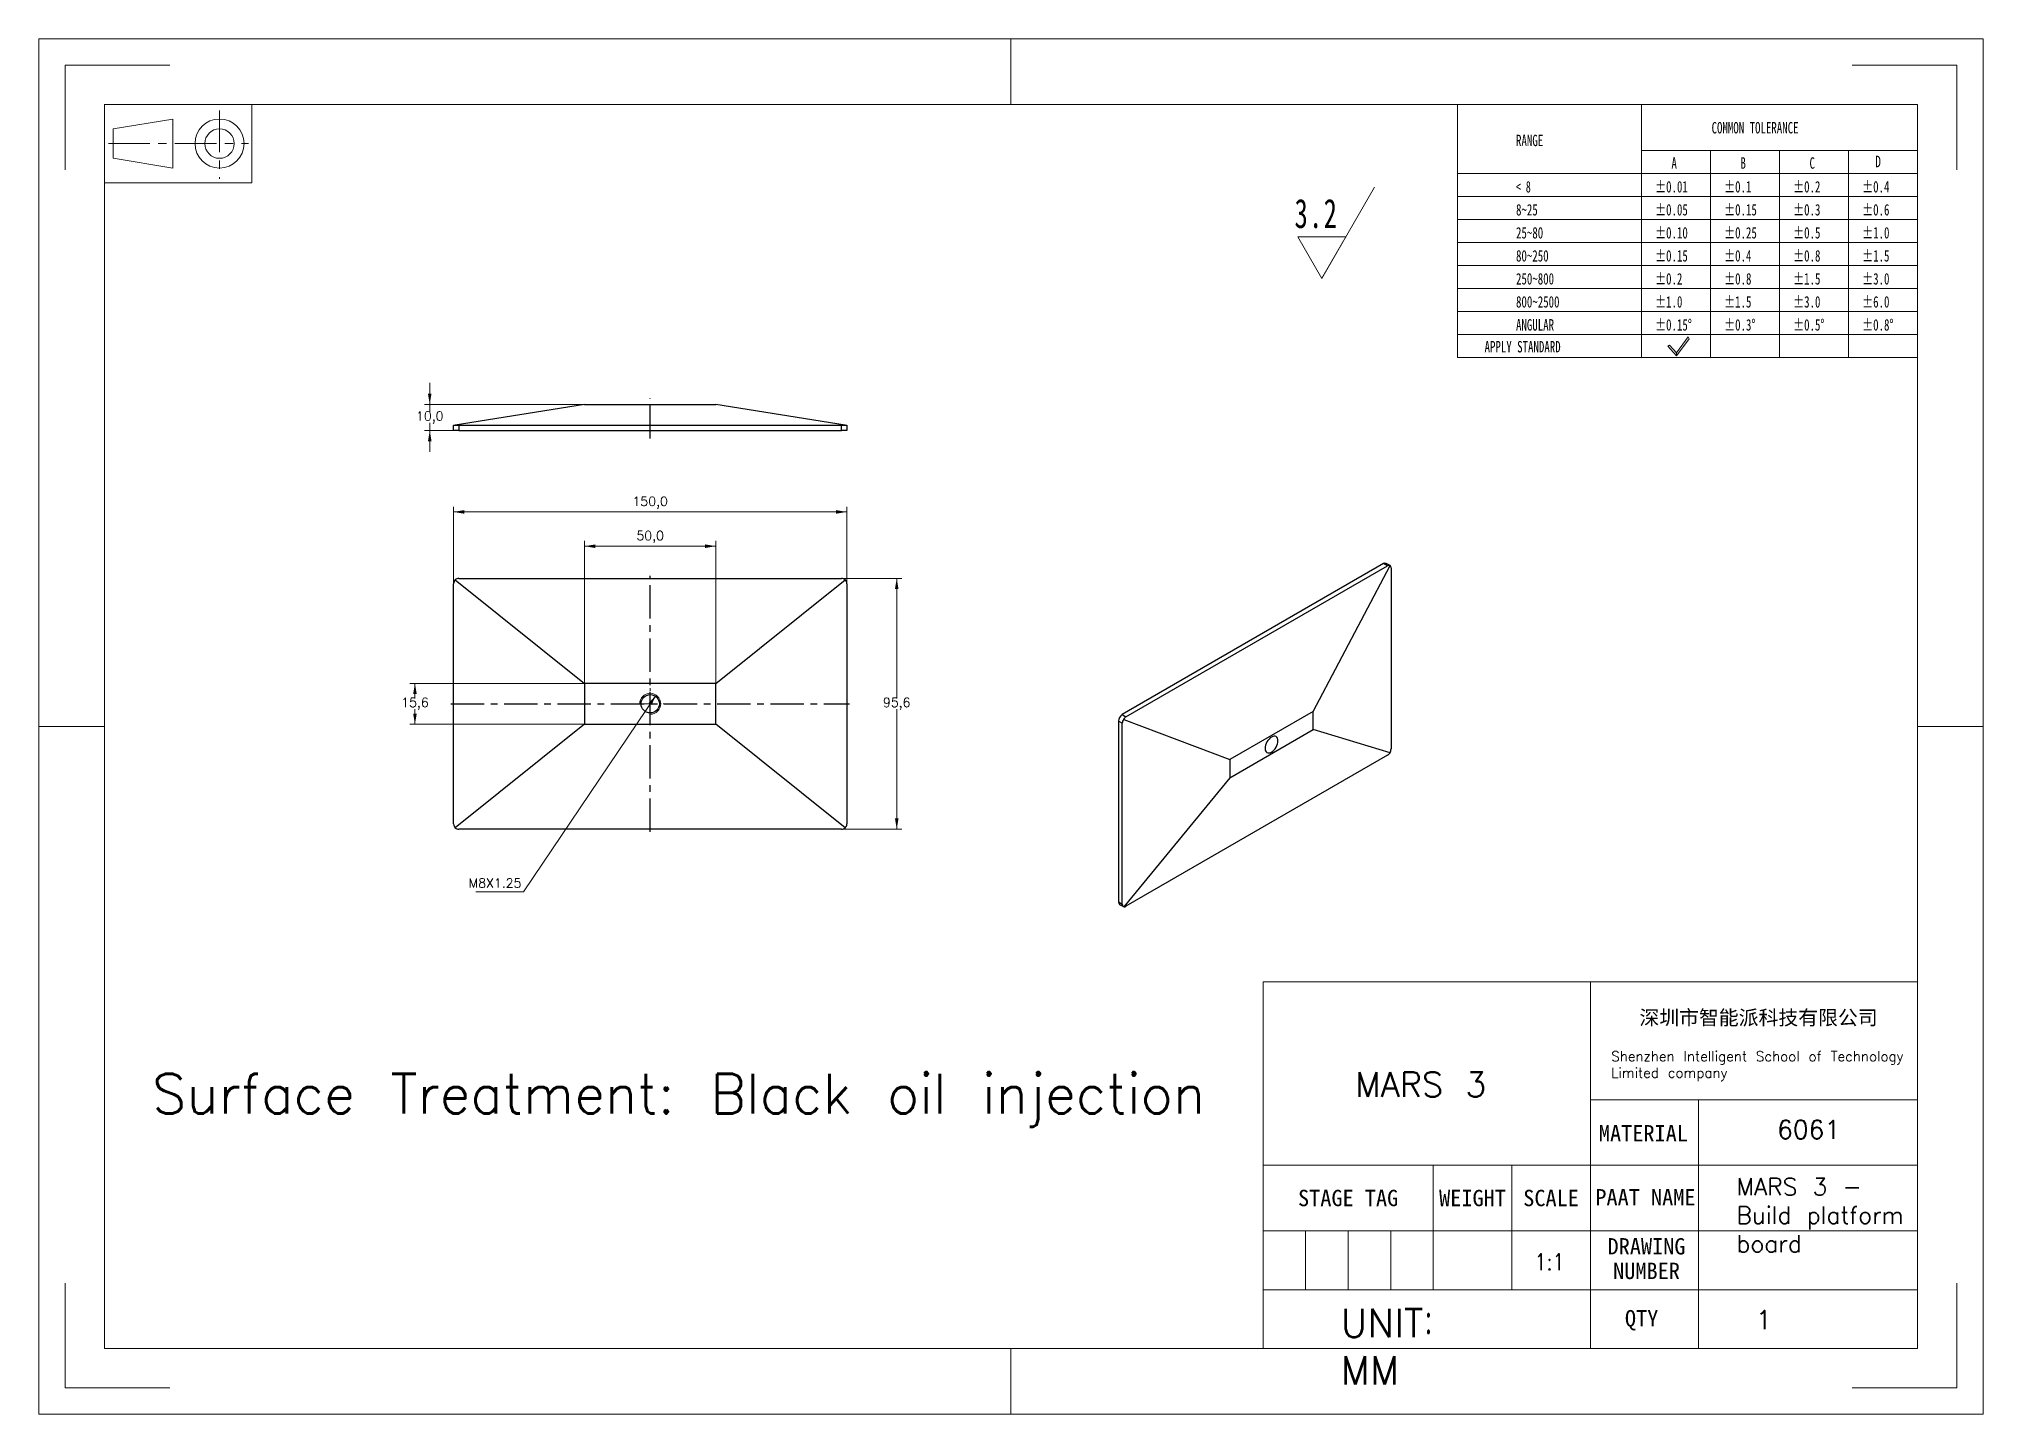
# Model space of a CAD drawing. Header units: millimetres. Extents: x 2994 to 3735, y 14 to 538.
import ezdxf

# ---------------------------------------------------------------- set-up
doc = ezdxf.new("R2010")
doc.units = ezdxf.units.MM
doc.linetypes.add('CENTER', pattern=[10.16, 6.35, -1.27, 1.27, -1.27])
doc.linetypes.add('CENTERX2', pattern=[20.32, 12.7, -2.54, 2.54, -2.54])
doc.layers.get('0').update_dxf_attribs({"lineweight": 18})
for name, color, linetype, lineweight in [('10', 7, 'Continuous', 18), ('DEFAULT_1', 7, 'CENTER', 18), ('中心线层', 1, 'CENTERX2', 25), ('尺寸线层', 3, 'Continuous', 18)]:
    doc.layers.add(name, color=color, linetype=linetype, lineweight=lineweight)
doc.styles.add('SLDTEXTSTYLE4', font='', dxfattribs={"width": 0.7})
doc.styles.add('SLDTEXTSTYLE5', font='', dxfattribs={"width": 0.633333})
doc.styles.get("Standard").update_dxf_attribs({"font": 'txt.shx', "bigfont": 'gbcbig.shx'})
doc.styles.add('TEXTSTYLE_2', font='')
doc.styles.add('TEXTSTYLE_3', font='')
doc.styles.add('标准', font='', dxfattribs={"width": 0.667})
doc.styles.get('SLDTEXTSTYLE4').set_extended_font_data('宋体')
doc.styles.get('SLDTEXTSTYLE5').set_extended_font_data('宋体')
doc.styles.get('TEXTSTYLE_2').set_extended_font_data('宋体')
doc.styles.get('TEXTSTYLE_3').set_extended_font_data('宋体')
doc.styles.get('标准').set_extended_font_data('宋体')
doc.dimstyles.new('ISO-25', dxfattribs={"dimtxt": 3.5, "dimasz": 2.5, "dimexe": 1.25, "dimexo": 0.625, "dimtad": 1, "dimtxsty": 'Standard', "dimcen": 2.5, "dimdle": 5, "dimadec": 0, "dimazin": 0, "dimtfac": 1, "dimtmove": 0, "dimatfit": 3, "dimfxl": 0, "dimarcsym": 0})

# ---------------------------------------------------------------- blocks, each defined once
blk = doc.blocks.new('*X3')
at = {"layer": '尺寸线层', "color": 0, "linetype": 'Continuous'}
for p, q in [((0, 0), (20.18, 34.95)), ((0, 0), (-9.17, 15.89)), ((-9.17, 15.89), (9.17, 15.89))]:
    blk.add_line(p, q, dxfattribs=at)
at = {"layer": '尺寸线层', "color": 0, "insert": (6.29, 24.78), "char_height": 11.121, "width": 24.4652, "attachment_point": 6, "line_spacing_factor": 1.15057, "style": '标准'}
blk.add_mtext('\\T1.1;3.2', dxfattribs=at)
blk = doc.blocks.new('SW_CENTERMARKSYMBOL_0_3')
at = {"layer": '10', "color": 0}
for p, q in [((-5, 0), (-6, 0)), ((0, 0), (-2.5, 0)), ((0, 5), (0, 6)), ((0, 0), (0, 2.5)), ((0, 0), (0, -2.5)), ((0, 0), (2.5, 0)), ((5, 0), (6, 0)), ((0, -5), (0, -6))]:
    blk.add_line(p, q, dxfattribs=at)
blk = doc.blocks.new('*X5')
at = {"layer": '尺寸线层', "linetype": 'Continuous'}
for points in [[(3151.69, 357.88), (3155.77, 358.56), (3155.77, 357.2)], [(3301.69, 357.88), (3297.61, 358.56), (3297.61, 357.2)]]:
    blk.add_hatch(color=0, dxfattribs=at).paths.add_polyline_path(points, flags=0)
at = {"layer": '尺寸线层', "color": 0, "linetype": 'Continuous'}
for p, q in [((3151.69, 330.51), (3151.69, 359.88)), ((3151.69, 357.88), (3301.69, 357.88)), ((3301.69, 330.51), (3301.69, 359.88))]:
    blk.add_line(p, q, dxfattribs=at)
at = {"layer": '尺寸线层', "color": 0, "insert": (3226.69, 361.4), "char_height": 3.5, "width": 18.5, "attachment_point": 5}
blk.add_mtext('150,0', dxfattribs=at)
blk = doc.blocks.new('*X6')
at = {"layer": '尺寸线层', "linetype": 'Continuous'}
for points in [[(3320.73, 332.51), (3321.41, 328.43), (3320.05, 328.43)], [(3320.73, 236.91), (3321.41, 240.99), (3320.05, 240.99)]]:
    blk.add_hatch(color=0, dxfattribs=at).paths.add_polyline_path(points, flags=0)
at = {"layer": '尺寸线层', "color": 0, "linetype": 'Continuous'}
for p, q in [((3299.69, 332.51), (3322.73, 332.51)), ((3320.73, 286.71), (3320.73, 332.51)), ((3320.73, 282.71), (3320.73, 236.91)), ((3299.69, 236.91), (3322.73, 236.91))]:
    blk.add_line(p, q, dxfattribs=at)
at = {"layer": '尺寸线层', "color": 0, "insert": (3320.73, 284.71), "char_height": 3.5, "width": 15, "attachment_point": 5}
blk.add_mtext('95,6', dxfattribs=at)
blk = doc.blocks.new('*X7')
at = {"layer": '尺寸线层', "linetype": 'Continuous'}
for points in [[(3142.6, 398.9), (3143.28, 402.98), (3141.92, 402.98)], [(3142.6, 388.9), (3143.28, 384.82), (3141.92, 384.82)]]:
    blk.add_hatch(color=0, dxfattribs=at).paths.add_polyline_path(points, flags=0)
at = {"layer": '尺寸线层', "color": 0, "linetype": 'Continuous'}
for p, q in [((3142.6, 395.9), (3142.6, 407.06)), ((3201.69, 398.9), (3140.6, 398.9)), ((3151.69, 388.9), (3140.6, 388.9)), ((3142.6, 391.9), (3142.6, 380.74))]:
    blk.add_line(p, q, dxfattribs=at)
at = {"layer": '尺寸线层', "color": 0, "insert": (3142.6, 393.9), "char_height": 3.5, "width": 14, "attachment_point": 5}
blk.add_mtext('10,0', dxfattribs=at)
blk = doc.blocks.new('*X8')
at = {"layer": '尺寸线层', "linetype": 'Continuous'}
for points in [[(3201.69, 344.81), (3205.77, 345.49), (3205.77, 344.13)], [(3251.69, 344.81), (3247.61, 345.49), (3247.61, 344.13)]]:
    blk.add_hatch(color=0, dxfattribs=at).paths.add_polyline_path(points, flags=0)
at = {"layer": '尺寸线层', "color": 0, "linetype": 'Continuous'}
for p, q in [((3201.69, 292.51), (3201.69, 346.81)), ((3201.69, 344.81), (3251.69, 344.81)), ((3251.69, 292.51), (3251.69, 346.81))]:
    blk.add_line(p, q, dxfattribs=at)
at = {"layer": '尺寸线层', "color": 0, "insert": (3226.69, 348.33), "char_height": 3.5, "width": 15, "attachment_point": 5}
blk.add_mtext('50,0', dxfattribs=at)
blk = doc.blocks.new('*X9')
at = {"layer": '尺寸线层', "linetype": 'Continuous'}
for points in [[(3136.96, 292.51), (3137.64, 288.43), (3136.28, 288.43)], [(3136.96, 276.91), (3137.64, 280.99), (3136.28, 280.99)]]:
    blk.add_hatch(color=0, dxfattribs=at).paths.add_polyline_path(points, flags=0)
at = {"layer": '尺寸线层', "color": 0, "linetype": 'Continuous'}
for p, q in [((3201.69, 292.51), (3134.96, 292.51)), ((3136.96, 286.71), (3136.96, 292.51)), ((3136.96, 282.71), (3136.96, 276.91)), ((3201.69, 276.91), (3134.96, 276.91))]:
    blk.add_line(p, q, dxfattribs=at)
at = {"layer": '尺寸线层', "color": 0, "insert": (3136.96, 284.71), "char_height": 3.5, "width": 13.5, "attachment_point": 5}
blk.add_mtext('15,6', dxfattribs=at)
blk = doc.blocks.new('*X10')
at = {"layer": '尺寸线层', "linetype": 'Continuous'}
blk.add_hatch(color=0, dxfattribs=at).paths.add_polyline_path([(3228.93, 288.03), (3227.21, 284.27), (3226.08, 285.03)], flags=0)
at = {"layer": '尺寸线层', "color": 0, "linetype": 'Continuous'}
for p, q in [((3228.93, 288.03), (3178.4, 213.08)), ((3178.4, 213.08), (3160.15, 213.08))]:
    blk.add_line(p, q, dxfattribs=at)
at = {"layer": '尺寸线层', "color": 0, "linetype": 'Continuous', "insert": (3167.52, 216.36), "char_height": 3.5, "width": 29.5, "attachment_point": 5}
blk.add_mtext('M8X1.25', dxfattribs=at)
blk = doc.blocks.new('96_1')
at = {"color": 7, "linetype": 'Continuous'}
for p, q in [((-11.25, 6), (-11.25, -6)), ((11.25, -6), (11.25, 6)), ((-9.93, 2.25), (-0.82, 3.75)), ((-0.82, 0), (-0.82, 3.75)), ((-9.93, 0), (-9.93, 2.25)), ((-9.93, 0), (-9.93, -2.25)), ((-0.82, 0), (-0.82, -3.75)), ((-9.93, -2.25), (-0.82, -3.75)), ((-11.25, -6), (11.25, -6))]:
    blk.add_line(p, q, dxfattribs=at)
for radius in [3.75, 2.25]:
    blk.add_circle((6.34, 0), radius, dxfattribs=at)
at = {"layer": 'DEFAULT_1', "color": 1, "linetype": 'CENTER'}
for p, q in [((6.34, 5.05), (6.34, -5.36)), ((-10.64, 0), (10.74, 0))]:
    blk.add_line(p, q, dxfattribs=at)

msp = doc.modelspace()

# ---------------------------------------------------------------- linework, layer by layer
at = {"color": 7, "linetype": 'Continuous'}
for p, q in [((2993.51, 13.87), (2993.51, 538.25)), ((2993.51, 538.25), (3735.14, 538.25)), ((3364.32, 513.28), (3364.32, 538.25)), ((3735.14, 13.87), (3735.14, 538.25)), ((3003.49, 488.31), (3003.49, 528.27)), ((3003.49, 528.27), (3043.45, 528.27)), ((3685.2, 528.27), (3725.15, 528.27)), ((3725.15, 488.31), (3725.15, 528.27)), ((3018.48, 38.84), (3018.48, 513.28)), ((3018.48, 513.28), (3710.17, 513.28)), ((3710.17, 38.84), (3710.17, 513.28)), ((2993.51, 276.06), (3018.48, 276.06)), ((3710.17, 276.06), (3735.14, 276.06)), ((3003.49, 23.86), (3003.49, 63.81)), ((3725.15, 23.86), (3725.15, 63.81)), ((3018.48, 38.84), (3710.17, 38.84)), ((3364.32, 13.87), (3364.32, 38.84)), ((3003.49, 23.86), (3043.45, 23.86)), ((3685.2, 23.86), (3725.15, 23.86)), ((2993.51, 13.87), (3735.14, 13.87))]:
    msp.add_line(p, q, dxfattribs=at)
for p, q in [((3534.64, 513.28), (3534.64, 416.74)), ((3604.85, 513.28), (3604.85, 416.74)), ((3604.85, 495.73), (3710.17, 495.73)), ((3631.18, 495.73), (3631.18, 416.74)), ((3657.51, 495.73), (3657.51, 416.74)), ((3683.84, 495.73), (3683.84, 416.74)), ((3534.64, 486.95), (3710.17, 486.95)), ((3534.64, 478.18), (3710.17, 478.18)), ((3534.64, 469.4), (3710.17, 469.4)), ((3534.64, 460.62), (3710.17, 460.62)), ((3534.64, 451.85), (3710.17, 451.85)), ((3534.64, 443.07), (3710.17, 443.07)), ((3534.64, 434.3), (3710.17, 434.3)), ((3534.64, 425.52), (3710.17, 425.52)), ((3622.68, 424.61), (3618.16, 418.49)), ((3618.22, 417.38), (3623.04, 423.91)), ((3623.04, 423.91), (3622.68, 424.61)), ((3534.64, 416.74), (3710.17, 416.74)), ((3615.45, 421.5), (3614.93, 421.03)), ((3614.93, 421.03), (3618.22, 417.38)), ((3618.16, 418.49), (3615.45, 421.5)), ((3618.22, 417.38), (3618.16, 418.49)), ((3618.16, 418.49), (3618.22, 417.38))]:
    msp.add_line(p, q)
at = {"color": 7, "linetype": 'Continuous', "lineweight": 25}
for p, q in [((3201.69, 398.9), (3152.34, 391.01)), ((3201.69, 398.9), (3251.69, 398.9)), ((3301.04, 391.01), (3251.69, 398.9)), ((3151.69, 388.9), (3151.69, 390.9)), ((3153.69, 388.9), (3151.69, 388.9)), ((3153.69, 390.9), (3153.69, 388.9)), ((3299.69, 390.9), (3153.69, 390.9)), ((3153.69, 388.9), (3299.69, 388.9)), ((3299.69, 388.9), (3299.69, 390.9)), ((3301.69, 388.9), (3299.69, 388.9)), ((3301.69, 390.9), (3301.69, 388.9)), ((3506.47, 338.16), (3406.77, 280.6)), ((3408.18, 279.78), (3507.88, 337.34)), ((3479.6, 281.82), (3508.91, 337.42)), ((3507.88, 337.34), (3506.47, 338.16)), ((3508.95, 337.4), (3507.47, 338.26)), ((3509.3, 336.52), (3509.3, 267.53)), ((3151.69, 238.91), (3151.69, 330.51)), ((3152.34, 331.99), (3201.69, 292.51)), ((3153.69, 332.51), (3299.69, 332.51)), ((3251.69, 292.51), (3301.04, 331.99)), ((3301.69, 330.51), (3301.69, 238.91)), ((3201.69, 292.51), (3201.69, 276.91)), ((3251.69, 292.51), (3201.69, 292.51)), ((3251.69, 276.91), (3251.69, 292.51)), ((3201.69, 276.91), (3152.34, 237.43)), ((3201.69, 276.91), (3251.69, 276.91)), ((3301.04, 237.43), (3251.69, 276.91)), ((3406.77, 277.33), (3405.35, 278.15)), ((3405.35, 278.15), (3405.35, 209.15)), ((3406.77, 280.6), (3408.18, 279.78)), ((3406.77, 208.34), (3406.77, 277.33)), ((3407.3, 278.76), (3447.78, 263.45)), ((3479.6, 281.82), (3447.78, 263.45)), ((3447.78, 256.51), (3479.6, 274.88)), ((3479.6, 274.88), (3479.6, 281.82)), ((3508.91, 266.01), (3479.6, 274.88)), ((3507.88, 265.08), (3408.18, 207.52)), ((3447.78, 263.45), (3447.78, 256.51)), ((3447.78, 256.51), (3407.3, 207.35)), ((3299.69, 236.91), (3153.69, 236.91)), ((3405.35, 209.15), (3406.77, 208.34)), ((3405.77, 208.24), (3407.25, 207.38))]:
    msp.add_line(p, q, dxfattribs=at)
at = {"color": 2, "linetype": 'Continuous'}
for p, q in [((3460.46, 108.76), (3460.46, 178.67)), ((3460.46, 108.76), (3460.46, 178.67)), ((3460.46, 178.67), (3585.31, 178.67)), ((3585.31, 83.79), (3585.31, 178.67)), ((3585.31, 133.73), (3585.31, 178.67)), ((3585.31, 178.67), (3710.17, 178.67)), ((3585.31, 108.76), (3585.31, 178.67)), ((3710.17, 133.73), (3710.17, 178.67)), ((3585.31, 133.73), (3710.17, 133.73)), ((3626.57, 133.73), (3626.57, 38.84)), ((3710.17, 83.79), (3710.17, 133.73)), ((3460.46, 38.84), (3460.46, 108.76)), ((3460.46, 108.76), (3585.31, 108.76)), ((3460.46, 83.79), (3460.46, 108.76)), ((3460.46, 108.76), (3525.38, 108.76)), ((3525.38, 83.79), (3525.38, 108.76)), ((3525.38, 83.79), (3525.38, 108.76)), ((3525.38, 108.76), (3585.31, 108.76)), ((3555.35, 83.79), (3555.35, 108.76)), ((3585.31, 108.76), (3710.17, 108.76)), ((3585.31, 83.79), (3585.31, 108.76)), ((3460.46, 61.31), (3460.46, 83.79)), ((3460.46, 83.79), (3525.38, 83.79)), ((3460.46, 83.79), (3525.38, 83.79)), ((3460.46, 83.79), (3525.38, 83.79)), ((3460.46, 83.79), (3460.46, 61.31)), ((3476.69, 83.79), (3476.69, 61.31)), ((3492.92, 83.79), (3492.92, 61.31)), ((3509.15, 83.79), (3509.15, 61.31)), ((3525.38, 61.31), (3525.38, 83.79)), ((3525.38, 61.31), (3525.38, 83.79)), ((3525.38, 83.79), (3585.31, 83.79)), ((3525.38, 83.79), (3585.31, 83.79)), ((3525.38, 83.79), (3525.38, 61.31)), ((3555.35, 61.31), (3555.35, 83.79)), ((3585.31, 38.84), (3585.31, 83.79)), ((3585.31, 83.79), (3710.17, 83.79)), ((3585.31, 83.79), (3710.17, 83.79)), ((3585.31, 61.31), (3585.31, 83.79)), ((3710.17, 38.84), (3710.17, 83.79)), ((3460.46, 38.84), (3460.46, 61.31)), ((3460.46, 61.31), (3585.31, 61.31)), ((3460.46, 61.31), (3525.38, 61.31)), ((3460.46, 61.31), (3525.38, 61.31)), ((3525.38, 61.31), (3585.31, 61.31)), ((3585.31, 38.84), (3585.31, 61.31)), ((3585.31, 61.31), (3710.17, 61.31)), ((3260.69, 38.84), (3320.62, 38.84)), ((3320.62, 38.84), (3360.58, 38.84)), ((3360.58, 38.84), (3420.51, 38.84)), ((3420.51, 38.84), (3460.46, 38.84)), ((3460.46, 38.84), (3585.31, 38.84)), ((3585.31, 38.84), (3710.17, 38.84))]:
    msp.add_line(p, q, dxfattribs=at)
at = {"color": 7, "linetype": 'Continuous', "lineweight": 25}
for points in [[(3151.69, 390.9), (3151.73, 390.91), (3151.86, 390.93), (3152.07, 390.96), (3152.34, 391.01)], [(3301.04, 391.01), (3301.31, 390.96), (3301.52, 390.93), (3301.65, 390.91), (3301.69, 390.9)], [(3466.16, 270.59), (3466.12, 271.12), (3465.98, 271.58), (3465.75, 271.94), (3465.44, 272.19), (3465.06, 272.33), (3464.64, 272.35), (3464.17, 272.25), (3463.69, 272.02), (3463.21, 271.69), (3462.74, 271.26), (3462.31, 270.75), (3461.94, 270.17), (3461.63, 269.56), (3461.4, 268.94), (3461.26, 268.32), (3461.21, 267.73), (3461.26, 267.2), (3461.4, 266.75), (3461.63, 266.39), (3461.94, 266.13), (3462.31, 265.99), (3462.74, 265.98), (3463.21, 266.08), (3463.69, 266.31), (3464.17, 266.64), (3464.64, 267.07), (3465.06, 267.58), (3465.44, 268.15), (3465.75, 268.76), (3465.98, 269.39), (3466.12, 270.01), (3466.16, 270.59)]]:
    msp.add_lwpolyline(points, dxfattribs=at)
msp.add_circle((3226.69, 284.71), 3.5, dxfattribs=at)
for centre, radius, start, end in [((3507.06, 337.34), 1.01, 65.69288, 125.61758), ((3153.69, 330.51), 2, 132.35531, 180), ((3153.69, 330.51), 2, 90, 132.35531), ((3299.69, 330.51), 2, 47.64469, 90), ((3299.69, 330.51), 2, 0, 47.64469), ((3408.42, 278.01), 3.07, 122.60548, 177.39452), ((3153.69, 238.91), 2, 180, 227.64469), ((3153.69, 238.91), 2, 227.64469, 270), ((3299.69, 238.91), 2, 270, 312.35531), ((3299.69, 238.91), 2, 312.35531, 0), ((3406.33, 209.04), 0.986, 173.70115, 234.98667)]:
    msp.add_arc(centre, radius, start, end, dxfattribs=at)
at = {"color": 6}
msp.add_arc((3226.69, 284.71), 4, 270, 180, dxfattribs=at)
at = {"color": 7, "linetype": 'Continuous', "lineweight": 25}
for centre, major_axis, ratio, start_param, end_param in [((3153.69, 391.3), (2, 0), 0.2, 3.973149, 4.712389), ((3299.69, 391.3), (2, 0), 0.2, 4.712389, 5.451629), ((3508.17, 335.54), (0.62, 1.93), 0.675889, 6.183517, 6.922756), ((3508.11, 335.58), (0.79, 1.85), 0.479668, 5.440033, 6.27159), ((3408.41, 278.02), (1.28, 1.56), 0.65968, 1.63329, 2.464846), ((3408.46, 277.99), (0.62, 1.93), 0.675889, 0.639571, 1.378811), ((3508.11, 266.58), (0.79, 1.85), 0.479668, 4.608476, 5.440033), ((3508.17, 266.55), (1.25, 1.58), 0.454258, 3.993198, 4.732438), ((3408.41, 209.02), (1.28, 1.56), 0.65968, 2.464846, 3.296403), ((3408.46, 208.99), (1.25, 1.58), 0.454258, 3.253959, 3.993198)]:
    msp.add_ellipse(centre, major_axis=major_axis, ratio=ratio, start_param=start_param, end_param=end_param, dxfattribs=at)
at = {"layer": '中心线层'}
for p, q in [((3226.69, 385.9), (3226.69, 401.27)), ((3226.69, 235.91), (3226.69, 333.51)), ((3150.69, 284.71), (3302.69, 284.71))]:
    msp.add_line(p, q, dxfattribs=at)

# ---------------------------------------------------------------- block references
at = {"color": 2, "linetype": 'Continuous', "xscale": 2.49707551500074, "yscale": 2.49707551500074, "zscale": 2.49707551500074}
msp.add_blockref('96_1', (3046.59, 498.34), dxfattribs=at)
at = {"layer": '10'}
msp.add_blockref('SW_CENTERMARKSYMBOL_0_3', (3226.69, 284.71), dxfattribs=at)

# ---------------------------------------------------------------- texts
at = {"attachment_point": 1}
for s, insert, char_height, width, style in [('COMMON TOLERANCE', (3631.56, 506.56), 4.3527, 143.297, 'SLDTEXTSTYLE4'), ('RANGE', (3556.96, 501.71), 4.353, 42.7505, 'SLDTEXTSTYLE4'), ('A', (3616.25, 493.1), 4.35, 6.2887, 'SLDTEXTSTYLE4'), ('B', (3642.58, 493.1), 4.35, 6.1882, 'SLDTEXTSTYLE4'), ('C', (3668.91, 493.1), 4.35, 6.2613, 'SLDTEXTSTYLE4'), ('D', (3694.07, 493.69), 4.35, 6.1882, 'SLDTEXTSTYLE4'), ('< 8', (3556.96, 484.05), 4.353, 20.8902, 'SLDTEXTSTYLE5'), ('%%P0.01', (3610.06, 484.05), 4.353, 30.4747, 'SLDTEXTSTYLE4'), ('%%P0.1', (3636.39, 484.05), 4.353, 22.8515, 'SLDTEXTSTYLE4'), ('%%P0.2', (3662.71, 484.05), 4.353, 25.9958, 'SLDTEXTSTYLE4'), ('%%P0.4', (3689.04, 484.05), 4.353, 25.8953, 'SLDTEXTSTYLE4'), ('8~25', (3556.96, 475.28), 4.353, 33.7105, 'SLDTEXTSTYLE4'), ('%%P0.05', (3610.06, 475.28), 4.353, 33.6191, 'SLDTEXTSTYLE4'), ('%%P0.15', (3636.39, 475.28), 4.353, 32.0926, 'SLDTEXTSTYLE4'), ('%%P0.3', (3662.71, 475.28), 4.353, 25.9958, 'SLDTEXTSTYLE4'), ('%%P0.6', (3689.04, 475.28), 4.353, 25.9958, 'SLDTEXTSTYLE4'), ('25~80', (3556.96, 466.5), 4.353, 41.3338, 'SLDTEXTSTYLE4'), ('%%P0.10', (3610.06, 466.5), 4.353, 30.5753, 'SLDTEXTSTYLE4'), ('%%P0.25', (3636.39, 466.5), 4.353, 35.1364, 'SLDTEXTSTYLE4'), ('%%P0.5', (3662.71, 466.5), 4.353, 25.9958, 'SLDTEXTSTYLE4'), ('%%P1.0', (3689.04, 466.5), 4.353, 22.952, 'SLDTEXTSTYLE4'), ('80~250', (3556.96, 457.72), 4.353, 48.957, 'SLDTEXTSTYLE4'), ('%%P0.15', (3610.06, 457.72), 4.353, 32.0926, 'SLDTEXTSTYLE4'), ('%%P0.4', (3636.39, 457.72), 4.353, 25.8953, 'SLDTEXTSTYLE4'), ('%%P0.8', (3662.71, 457.72), 4.353, 25.9958, 'SLDTEXTSTYLE4'), ('%%P1.5', (3689.04, 457.72), 4.353, 24.4694, 'SLDTEXTSTYLE4'), ('250~800', (3556.96, 448.95), 4.353, 56.5803, 'SLDTEXTSTYLE4'), ('%%P0.2', (3610.06, 448.95), 4.353, 25.9958, 'SLDTEXTSTYLE4'), ('%%P0.8', (3636.39, 448.95), 4.353, 25.9958, 'SLDTEXTSTYLE4'), ('%%P1.5', (3662.71, 448.95), 4.353, 24.4694, 'SLDTEXTSTYLE4'), ('%%P3.0', (3689.04, 448.95), 4.353, 25.9958, 'SLDTEXTSTYLE4'), ('800~2500', (3556.96, 440.17), 4.353, 64.2035, 'SLDTEXTSTYLE4'), ('%%P1.0', (3610.06, 440.17), 4.353, 22.952, 'SLDTEXTSTYLE4'), ('%%P1.5', (3636.39, 440.17), 4.353, 24.4694, 'SLDTEXTSTYLE4'), ('%%P3.0', (3662.71, 440.17), 4.353, 25.9958, 'SLDTEXTSTYLE4'), ('%%P6.0', (3689.04, 440.17), 4.353, 25.9958, 'SLDTEXTSTYLE4'), ('ANGULAR', (3556.96, 431.39), 4.353, 61.1323, 'SLDTEXTSTYLE4'), ('%%P0.15%%D', (3610.06, 431.39), 4.353, 38.226, 'SLDTEXTSTYLE4'), ('%%P0.3%%D', (3636.39, 431.39), 4.353, 32.1292, 'SLDTEXTSTYLE4'), ('%%P0.5%%D', (3662.71, 431.39), 4.353, 32.1292, 'SLDTEXTSTYLE4'), ('%%P0.8%%D', (3689.04, 431.39), 4.353, 32.1292, 'SLDTEXTSTYLE4'), ('APPLY STANDARD', (3544.96, 423.06), 4.3527, 125.1164, 'SLDTEXTSTYLE4')]:
    msp.add_mtext(s, dxfattribs=dict(at, insert=insert, char_height=char_height, width=width, style=style))
at = {"color": 7, "linetype": 'Continuous', "insert": (3649.47, 167.83), "char_height": 5.5502, "width": 131.6817, "attachment_point": 2, "style": 'TEXTSTYLE_2'}
msp.add_mtext('深圳市智能派科技有限公司', dxfattribs=at)
at = {"color": 7, "linetype": 'Continuous', "attachment_point": 2, "line_spacing_factor": 0.9, "style": 'TEXTSTYLE_3'}
for s, insert, char_height, width in [('MATERIAL\\P ', (3605.56, 124.07), 6.243, 90.2414), ('STAGE TAG ', (3492.92, 99.39), 6.243, 75.4975), ('WEIGHT', (3540.36, 99.39), 6.243, 27.4337), ('SCALE', (3570.33, 99.39), 6.243, 27.4337), ('PAAT NAME', (3606.33, 99.68), 6.243, 52.3029), ('DRAWING NUMBER', (3606.74, 80.97), 6.2427, 52.3029), ('QTY', (3604.87, 53.54), 6.243, 69.681)]:
    msp.add_mtext(s, dxfattribs=dict(at, insert=insert, char_height=char_height, width=width))
at = {"insert": (3564.04, 68.81), "char_height": 6.2427, "width": 14.9637, "attachment_point": 7}
msp.add_mtext('{\\W0.85;1:1}', dxfattribs=at)
at = {"layer": '尺寸线层', "attachment_point": 1}
for s, insert, char_height, width in [('Shenzhen Intelligent School of Technology Limited company', (3593.28, 152.22), 3.7906, 125.632), ('Surface Treatment: Black oil injection ', (3036.71, 143.64), 15.1625, 412.7487), ('MARS 3', (3495.64, 144.31), 9.432, 76.977), ('6061', (3656.58, 125.84), 7, 17), ('UNIT：MM', (3490.05, 54.07), 10.83, 52.3546)]:
    msp.add_mtext(s, dxfattribs=dict(at, insert=insert, char_height=char_height, width=width))
at = {"layer": '尺寸线层', "ltscale": 0.2, "attachment_point": 1}
for s, insert, char_height, width in [('MARS 3 - Build platform board\\P\\P', (3641.05, 103.87), 6.5318, 70.1394), ('1\\P\\P', (3648.47, 53.33), 7.07, 42.4278)]:
    msp.add_mtext(s, dxfattribs=dict(at, insert=insert, char_height=char_height, width=width))

# ---------------------------------------------------------------- dimensions: what is measured, and where the dimension line sits
at = {"layer": '尺寸线层'}
for base, p1, p2, angle, picture, middle in [((3142.6, 388.9), (3201.69, 398.9), (3151.69, 388.9), 270, '*X7', (3142.6, 393.9)), ((3301.69, 357.88), (3151.69, 330.51), (3301.69, 330.51), 0, '*X5', (3226.69, 357.88)), ((3251.69, 344.81), (3201.69, 292.51), (3251.69, 292.51), 0, '*X8', (3226.69, 344.81)), ((3320.73, 236.91), (3299.69, 332.51), (3299.69, 236.91), 270, '*X6', (3320.73, 284.71)), ((3136.96, 276.91), (3201.69, 292.51), (3201.69, 276.91), 270, '*X9', (3136.96, 284.71))]:
    dim = msp.add_linear_dim(base=base, p1=p1, p2=p2, angle=angle, dimstyle='ISO-25', override={"dimasz": 4.08, "dimexe": 2, "dimexo": 0, "dimgap": 1.524, "dimtih": 1, "dimtoh": 1, "dimdec": 1, "dimzin": 0, "dimsah": 1, "dimdle": 8.16, "dimadec": 2, "dimtfill": 1, "dimtolj": 1, "dimtzin": 0}, dxfattribs=at)
    dim.commit()
    dim.dimension.update_dxf_attribs({"geometry": picture, "text_midpoint": middle})
dim = msp.add_radius_dim(center=(3226.69, 284.71), mpoint=(3228.93, 288.03), text='M8X1.25', dimstyle='ISO-25', override={"dimasz": 4.08, "dimexe": 2, "dimexo": 0, "dimgap": 1.524, "dimtih": 1, "dimtoh": 1, "dimdec": 1, "dimzin": 0, "dimpost": 'R<>', "dimsah": 1, "dimdle": 8.16, "dimadec": 2, "dimtfill": 1, "dimtolj": 1, "dimtzin": 0}, dxfattribs=at)
dim.commit()
dim.dimension.update_dxf_attribs({"geometry": '*X10', "text_midpoint": (3167.52, 213.08)})

# ---------------------------------------------------------------- wipeouts: each hides what was drawn before it
msp.add_wipeout([(3482.85, 446.83), (3491.83, 462.38), (3491.83, 462.38), (3492.03, 462.72), (3492.03, 462.72), (3473.68, 462.72), (3473.68, 462.72), (3473.87, 462.38), (3473.87, 462.38)]).dxf.layer = '尺寸线层'

# ---------------------------------------------------------------- next in the draw order: block references
msp.add_blockref('*X3', (3482.85, 446.83), dxfattribs=at)

doc.saveas('drawing.dxf')
